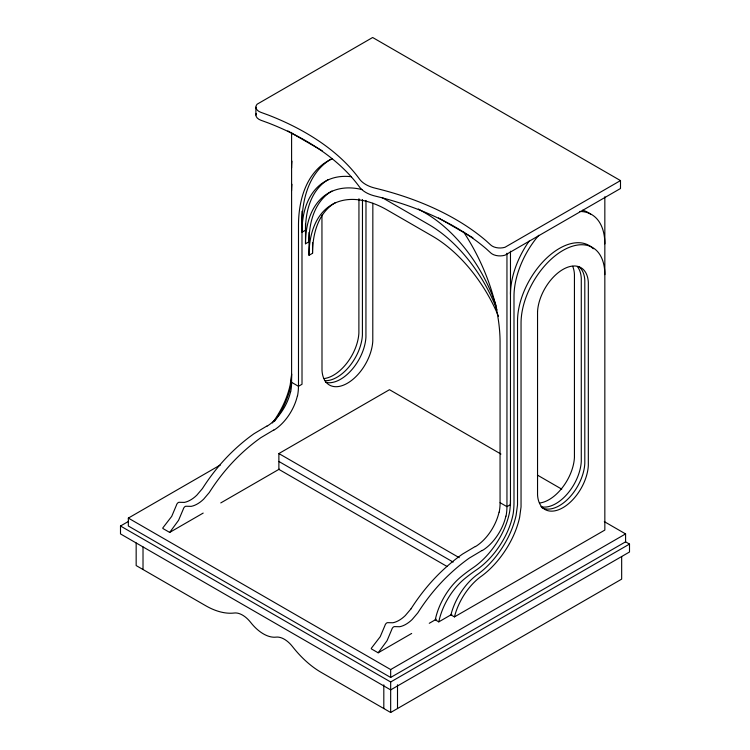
<?xml version="1.0" encoding="UTF-8"?>
<svg xmlns="http://www.w3.org/2000/svg" width="750" height="750" viewBox="0 0 750 750"><rect width="100%" height="100%" fill="white"/><g stroke="black" fill="none" stroke-linecap="round" stroke-linejoin="round"><path stroke-width="1.12" d="M291.6 374.466L290.203 384.797A60.506 34.931 -60 0 1 280.003 411.15A66.975 38.663 -60 0 1 272.409 422.963M410.916 608.944L405.291 615.581A27.722 16.003 -60 0 1 392.859 622.762L387.488 622.659A2.747 1.584 -60 0 0 385.538 624.197L385.341 624.525A2.972 1.716 -60 0 0 384.938 625.547L380.212 636.722L371.344 648.253L371.316 648.844L378.169 652.8L411.684 633.45M305.503 224.025L305.503 243.778L309.028 241.744A110.747 63.938 60 0 1 331.959 191.044M309.028 232.444L309.028 255.3L312.553 253.266A110.747 63.938 60 0 1 335.484 202.575M620.494 180.591L504.994 247.275A10.763 6.216 0 0 1 490.866 245.109L486.15 240.825A250.172 144.431 0 0 0 375.197 188.166A29.231 16.875 0 0 1 359.531 179.119A250.172 144.431 0 0 0 268.331 115.059L260.897 112.341A10.763 6.216 0 0 1 257.147 104.184L372.647 37.5L620.494 180.591L620.494 188.503L504.994 255.188A10.763 6.216 0 0 1 490.866 253.022L486.15 248.728A250.172 144.431 0 0 0 375.197 196.078A29.231 16.875 0 0 1 359.531 187.031A250.172 144.431 0 0 0 268.331 122.972L260.897 120.253A10.763 6.216 0 0 1 256.2 113.541M266.878 426.047L253.997 433.725A148.359 85.659 -60 0 0 231.422 452.597A125.522 72.469 -60 0 0 202.425 488.578L196.791 495.216A27.722 16.003 -60 0 1 184.359 502.397L178.997 502.294A2.747 1.584 -60 0 0 177.037 503.831L176.85 504.15A2.972 1.716 -60 0 0 176.438 505.181L171.722 516.356L162.844 527.878L162.825 528.469L169.678 532.425L203.194 513.075M273.722 430.003L260.85 437.681A148.359 85.659 -60 0 0 238.275 456.553A125.522 72.469 -60 0 0 209.278 492.534L203.644 499.172A27.722 16.003 -60 0 1 191.213 506.353L185.85 506.25A2.747 1.584 -60 0 0 183.891 507.787L183.703 508.106A2.972 1.716 -60 0 0 183.291 509.138L178.566 520.312L169.678 532.425M604.312 521.634L625.584 533.916L625.584 541.828L390.666 677.466L128.334 526.003L128.334 518.091L220.481 464.897M625.453 541.753L629.503 544.087L629.503 552L390.666 689.897L120.497 533.916L120.497 526.003L128.597 521.334M447.084 566.494L278.878 469.378L278.878 453.553L389.484 389.7L500.944 454.05M220.772 502.922L279.319 469.125M475.369 546.422L462.488 554.1A148.359 85.659 -60 0 0 439.913 572.972A125.522 72.469 -60 0 0 410.925 608.953M482.222 550.378L469.341 558.056A148.359 85.659 -60 0 0 446.766 576.928A125.522 72.469 -60 0 0 417.778 612.909L412.144 619.538A27.722 16.003 -60 0 1 399.703 626.719L394.341 626.616A2.747 1.584 -60 0 0 392.381 628.153L392.194 628.481A2.972 1.716 -60 0 0 391.781 629.503L387.066 640.678L378.169 652.8M429.262 623.297L436.331 619.219M510.469 500.241A81.938 47.306 -60 0 1 509.766 511.041A53.841 31.087 -60 0 1 500.184 537.075A60.328 34.837 -60 0 1 472.987 567.806A138.366 79.884 -60 0 0 460.753 576.984A48.206 27.834 -60 0 0 435.262 619.837L438.788 621.872L451.809 614.353M593.306 248.784A59.25 34.209 -60 0 0 546.469 258.253A59.25 34.209 -60 0 0 517.519 320.972L517.519 504.9L516.122 515.231A60.506 34.931 -60 0 1 505.922 541.584A66.975 38.663 -60 0 1 478.575 573.675A45.844 26.466 -60 0 0 450.919 614.869L454.444 616.903L604.837 530.072L604.837 196.734M128.334 518.091L390.666 669.553L625.584 533.916M120.497 526.003L390.666 681.984L629.503 544.087M136.163 542.962L136.163 565.566L205.669 605.7A78.206 45.15 60 0 0 234.3 613.003A22.463 12.966 60 0 1 250.744 622.5A34.613 19.988 60 0 0 276.084 637.125A22.463 12.966 60 0 1 292.528 646.622A78.206 45.15 60 0 0 321.15 672.366L390.666 712.5L621.666 579.131L621.666 556.519M287.85 130.95L322.228 150.797M438.516 217.941L472.894 237.787M418.312 208.987L425.316 213.028A110.747 63.938 60 0 1 496.172 305.859M537.422 475.106L561.741 489.15M291.6 132.403L291.6 382.331L298.491 386.306L298.491 226.941A141.441 81.656 60 0 1 332.203 158.794M463.566 231.9A141.441 81.656 60 0 1 500.062 343.312L500.062 502.678L506.953 506.663L510.469 504.628L510.469 251.194M278.878 453.553L459.244 557.691M278.878 461.466L453.159 562.087M506.953 253.228L506.953 506.663A47.991 27.712 -60 0 1 506.053 516.103M397.509 684.806L397.509 708.544M390.666 669.553L390.666 677.466M390.666 681.984L390.666 712.5M383.812 684.806L383.812 708.544M372.844 203.241L372.787 341.053A35.981 20.775 -60 0 1 347.4 383.241A35.981 20.775 -60 0 1 322.003 370.369L321.947 215.091M365.991 200.456L365.934 337.097A35.981 20.775 -60 0 1 351.375 370.238A35.981 20.775 -60 0 1 325.594 382.312M362.475 199.594L362.409 335.062A35.981 20.775 -60 0 1 324.759 380.691M358.95 198.722L358.884 333.028A35.981 20.775 -60 0 1 324.131 378.562M312.553 242.756L312.553 253.266M301.978 211.256L302.016 384.272L298.453 386.288A47.991 27.712 -60 0 1 297.562 395.728M255.9 107.156L255.9 115.069M143.016 546.919L143.016 569.522M351.459 176.738A110.747 63.938 60 0 0 301.978 232.247L305.503 230.213A110.747 63.938 60 0 1 328.434 179.512M302.016 224.906A141.441 81.656 60 0 1 330.938 159.225M291.6 382.331A47.991 27.712 -60 0 1 290.709 391.772M305.503 243.778A110.747 63.938 60 0 1 361.959 189.544M382.172 197.634A110.747 63.938 60 0 1 383.812 198.562L428.841 224.559A110.747 63.938 60 0 1 497.063 309.984M454.444 616.903A45.844 26.466 -60 0 1 482.1 575.709A66.975 38.663 -60 0 0 509.447 543.619A60.506 34.931 -60 0 0 519.647 517.266L521.044 506.934L521.044 323.006A59.25 34.209 -60 0 1 562.941 250.444A59.25 34.209 -60 0 1 604.837 274.631M541.997 507.741A35.981 20.775 -60 0 0 568.781 498.178A35.981 20.775 -60 0 0 584.803 463.453L584.803 280.284A35.981 20.775 -60 0 0 579.019 266.737M438.788 621.872A48.206 27.834 -60 0 1 464.278 579.019A138.366 79.884 -60 0 1 476.512 569.841A60.328 34.837 -60 0 0 503.709 539.109A53.841 31.087 -60 0 0 513.291 513.075A81.938 47.306 -60 0 0 513.994 502.275L513.994 296.334A64.228 37.088 -60 0 1 538.791 235.284M582.591 210.234A64.228 37.088 -60 0 1 590.887 214.444M510.469 294.3A64.228 37.088 -60 0 1 529.191 241.059M579.609 211.472A64.228 37.088 -60 0 1 604.837 243.891M577.369 266.606A35.981 20.775 -60 0 1 581.278 278.241L581.278 461.419A35.981 20.775 -60 0 1 566.728 494.569A35.981 20.775 -60 0 1 540.938 506.644M291.6 190.538A59.25 34.209 -60 0 1 291.928 184.284M309.028 255.3A110.747 63.938 60 0 1 387.338 210.094L432.356 236.091A110.747 63.938 60 0 1 498.478 316.228M505.884 516.141A35.85 20.7 -60 0 1 482.222 550.613M500.1 502.706A47.991 27.712 -60 0 1 499.209 512.147M499.031 512.184A35.85 20.7 -60 0 1 475.378 546.656M572.691 266.325A35.981 20.775 -60 0 1 574.434 274.294L574.434 457.472A35.981 20.775 -60 0 1 539.672 503.006M290.541 391.819A35.85 20.7 -60 0 1 266.878 426.281M297.394 395.775A35.85 20.7 -60 0 1 273.731 430.238M291.6 373.875A81.938 47.306 -60 0 1 290.897 384.675A53.841 31.087 -60 0 1 281.316 410.709A60.328 34.837 -60 0 1 274.462 421.35M291.6 167.934A64.228 37.088 -60 0 1 291.956 161.156M537.544 311.634L537.544 494.812A35.981 20.775 -60 0 0 562.941 507.684A35.981 20.775 -60 0 0 588.328 465.497L588.328 282.319A35.981 20.775 -60 0 0 562.941 269.438A35.981 20.775 -60 0 0 537.544 311.634"/></g></svg>
